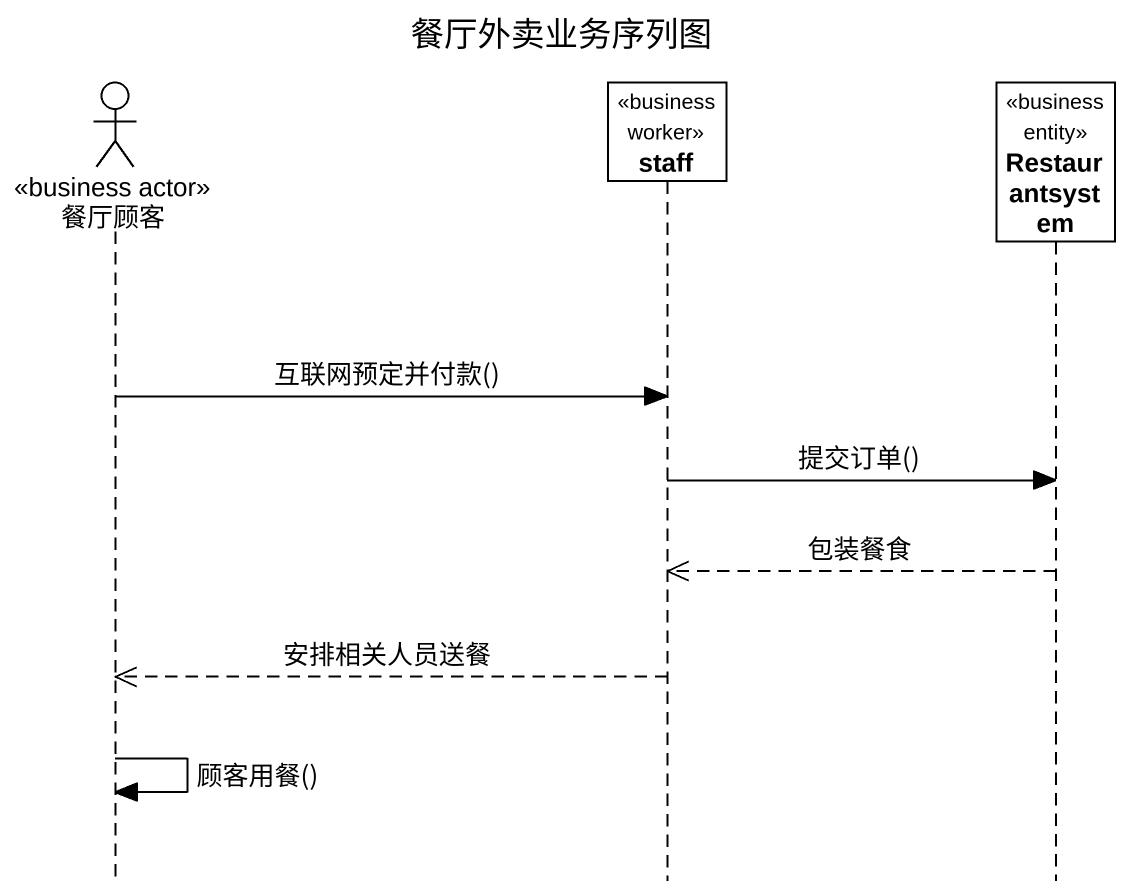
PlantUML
@startuml
title 餐厅外卖业务序列图
hide footbox
actor 餐厅顾客 <<business actor>>
participant staff <<business worker>>
participant Restaurantsystem <<business entity>>

餐厅顾客 -> staff : 互联网预定并付款()
staff -> Restaurantsystem : 提交订单()
Restaurantsystem -->> staff : 包装餐食
staff -->> 餐厅顾客 : 安排相关人员送餐
餐厅顾客 -> 餐厅顾客 : 顾客用餐()
@enduml
